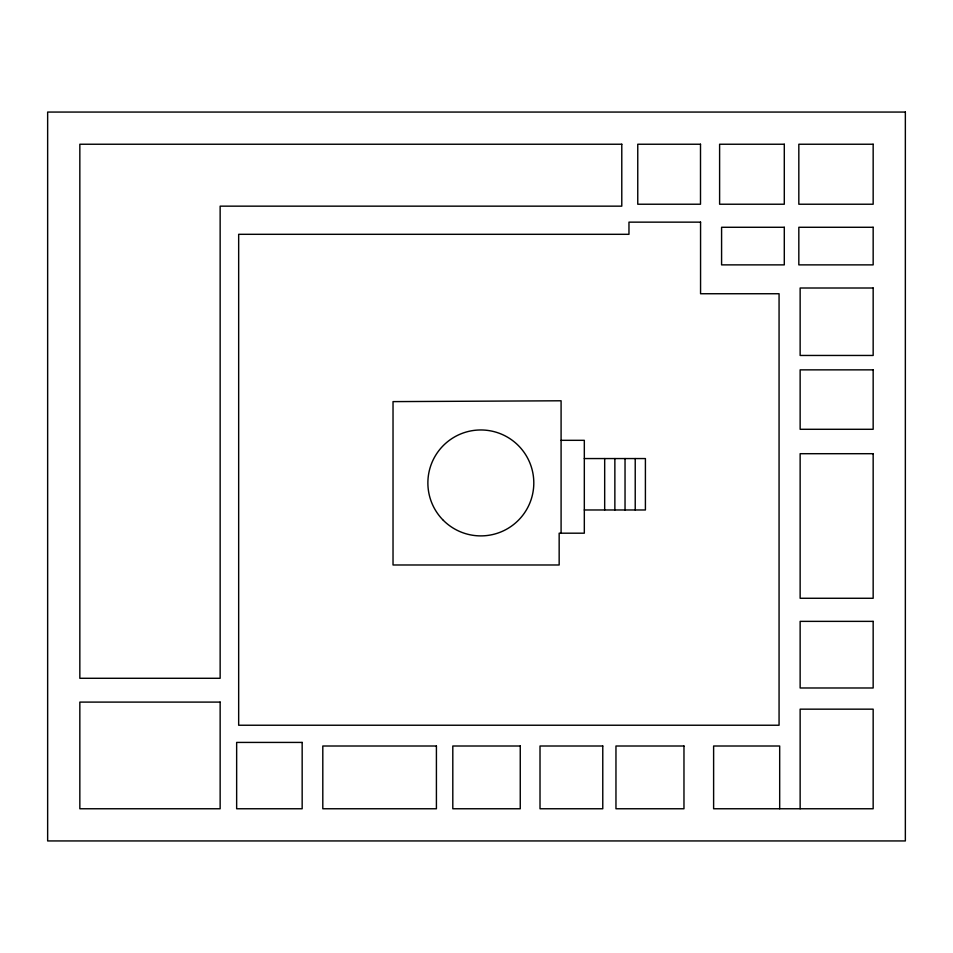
<?xml version="1.0" encoding="UTF-8"?>
<svg xmlns="http://www.w3.org/2000/svg" width="953" height="953" viewBox="0 0 953 953"><rect width="100%" height="100%" fill="white"/><g stroke="black" fill="none" stroke-linecap="round" stroke-linejoin="round"><path stroke-width="1.43" d="M561.091 440.322L584.32 440.322L584.32 533.192L559.161 533.192L559.161 564.986L393.029 564.986L393.029 401.618L561.091 400.784L561.091 533.192M584.32 458.56L645.407 458.56L645.407 509.974L584.32 509.974M800.139 808.763L800.139 709.163L873.162 709.163L873.162 808.763L713.618 808.763L713.618 746.008L779.685 746.008L779.685 808.763M635.222 458.56L635.222 509.974M625.037 458.56L625.037 509.974M614.864 458.56L614.864 509.974M604.678 458.56L604.678 509.974M905.35 112.061L47.65 112.061L47.65 840.939L905.35 840.939L905.35 112.061M621.785 144.237L79.838 144.237L79.838 678.286L220.143 678.286L220.143 206.158L621.785 206.158L621.785 144.237M700.503 144.237L637.76 144.237L637.76 204.228L700.503 204.228L700.503 144.237M784.295 144.237L719.61 144.237L719.61 204.228L784.295 204.228L784.295 144.237M873.162 144.237L798.828 144.237L798.828 204.228L873.162 204.228L873.162 144.237M700.562 222.144L628.968 222.144L628.968 234.307L238.667 234.307L238.667 725.233L779.066 725.233L779.066 293.738L700.562 293.738L700.562 222.144M784.295 227.279L721.588 227.279L721.588 264.874L784.295 264.874L784.295 227.279M873.162 227.279L798.828 227.279L798.828 264.874L873.162 264.874L873.162 227.279M873.162 288.009L800.139 288.009L800.139 355.457L873.162 355.457L873.162 288.009M873.162 369.859L800.139 369.859L800.139 429.291L873.162 429.291L873.162 369.859M873.162 453.699L800.139 453.699L800.139 598.27L873.162 598.27L873.162 453.699M873.162 621.368L800.139 621.368L800.139 687.983L873.162 687.983L873.162 621.368M220.143 702.099L79.838 702.099L79.838 808.763L220.143 808.763L220.143 702.099M302.161 742.423L236.654 742.423L236.654 808.763L302.161 808.763L302.161 742.423M436.414 746.008L322.805 746.008L322.805 808.763L436.414 808.763L436.414 746.008M520.255 746.008L452.806 746.008L452.806 808.763L520.255 808.763L520.255 746.008M602.772 746.008L540.017 746.008L540.017 808.763L602.772 808.763L602.772 746.008M683.968 746.008L615.96 746.008L615.96 808.763L683.968 808.763L683.968 746.008M443.383 520.386A52.975 52.975 0 0 0 532 496.644A52.975 52.975 0 0 0 467.125 431.769A52.975 52.975 0 0 0 443.383 520.386"/></g></svg>
